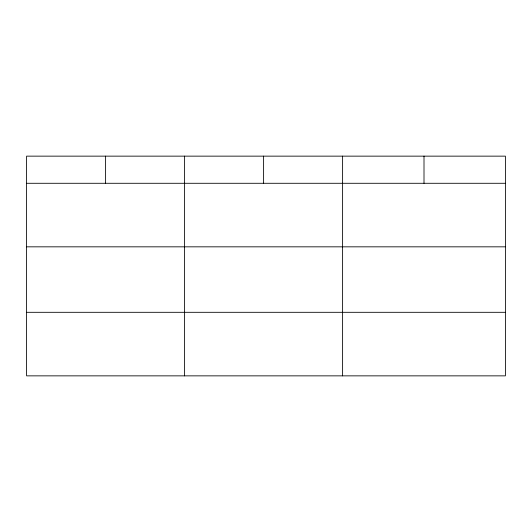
<?xml version="1.0" encoding="UTF-8"?>
<svg xmlns="http://www.w3.org/2000/svg" width="532" height="532" viewBox="0 0 532 532"><rect width="100%" height="100%" fill="white"/><g stroke="black" fill="none" stroke-linecap="round" stroke-linejoin="round"><path stroke-width="0.8" d="M505.4 246.835L505.4 156.142L26.6 156.142L26.6 375.858L505.4 375.858L505.4 246.835L26.6 246.835M26.6 183.287L505.4 183.287M26.6 312.311L505.4 312.311M424.004 156.142L424.004 183.287M342.608 156.142L342.608 375.858M263.606 156.142L263.606 183.287M184.604 156.142L184.604 375.858M105.602 156.142L105.602 183.287"/></g></svg>
